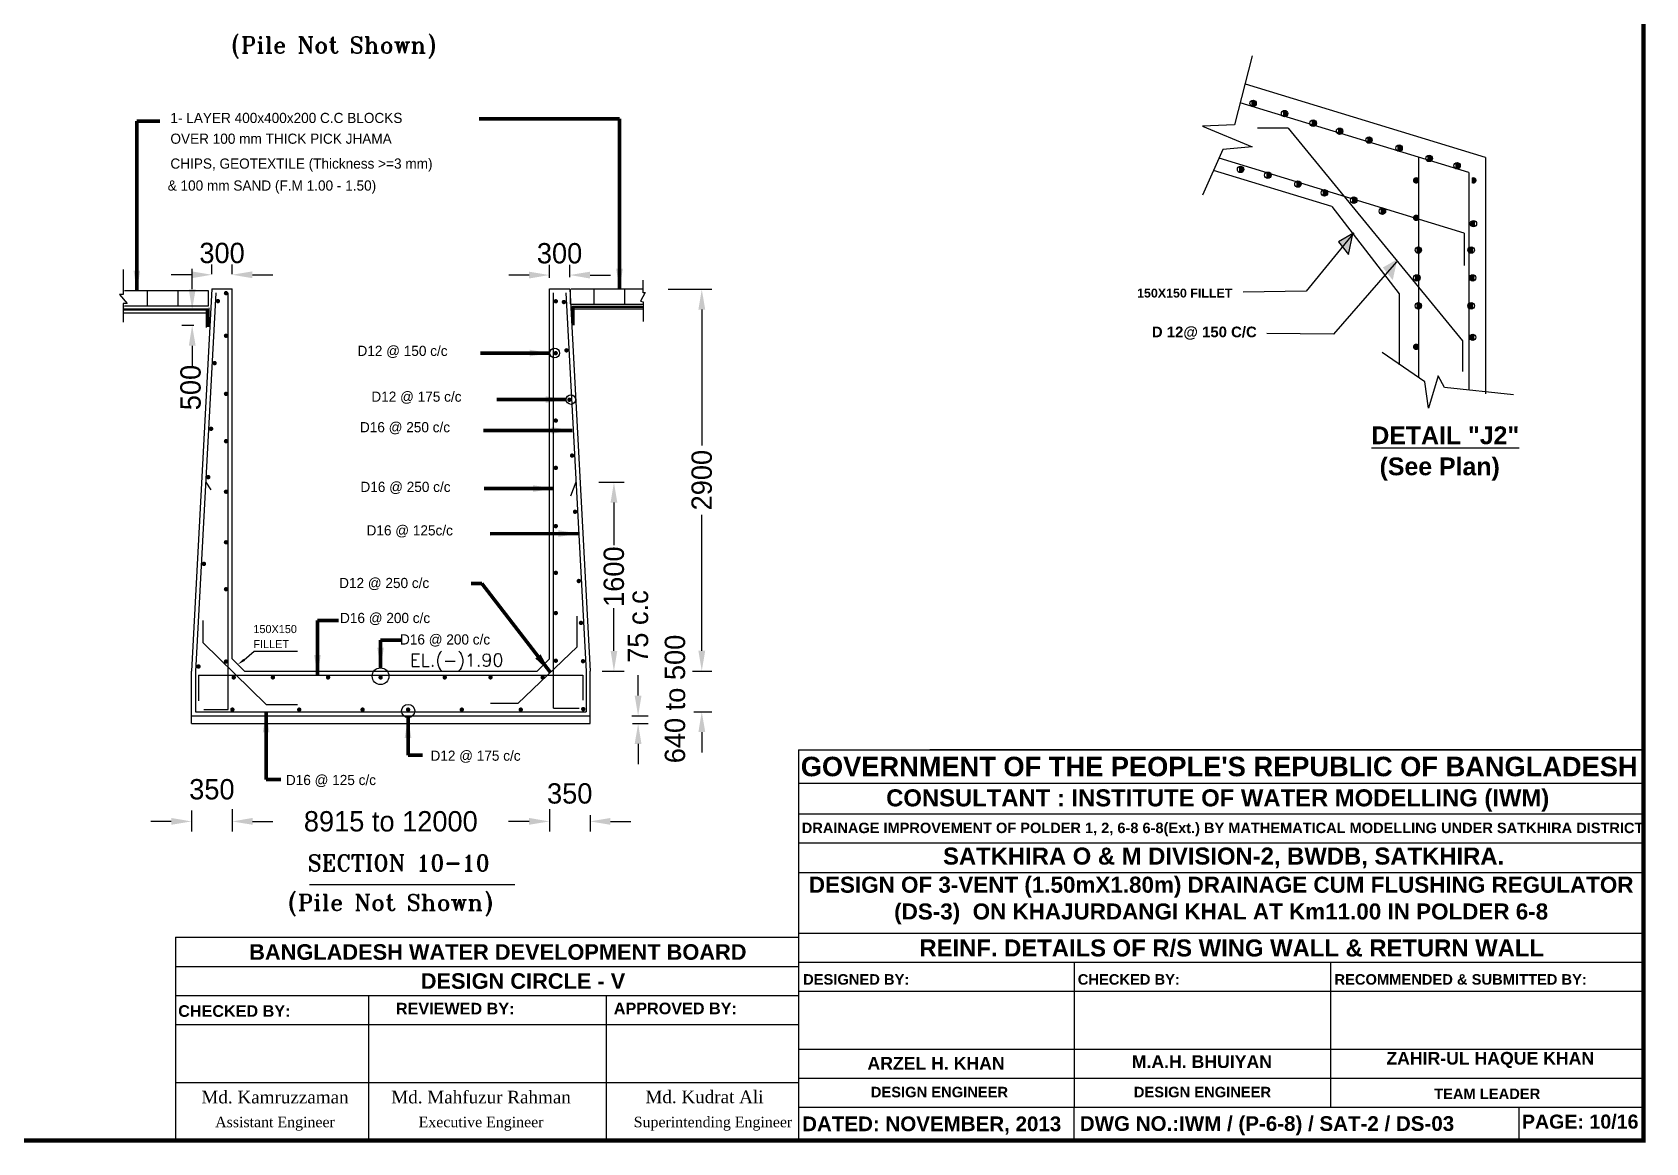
# Model space of a CAD drawing. Extents: x -377620 to 406987, y -326460 to -226264.
# Drawn here: x 258494 to 274366, y -253836 to -242916 of the extents above; entities that cross this region are included whole.
import ezdxf

# ---------------------------------------------------------------- set-up
doc = ezdxf.new("R2010")
doc.units = 0
doc.header["$LTSCALE"] = 300
doc.header["$MEASUREMENT"] = 0
doc.layers.get('DEFPOINTS').update_dxf_attribs({"linetype": 'CONTINUOUS'})
doc.layers.add('Left Bank Profile', color=7, linetype='CONTINUOUS', lineweight=25)
doc.layers.add('LINE', color=7, linetype='CONTINUOUS')
doc.styles.add('BIG', font='ROMANT.SHX')
doc.styles.add('sum', font='arialbd.ttf')
doc.dimstyles.new('3', dxfattribs={"dimtxt": 225, "dimasz": 350, "dimexe": 100, "dimexo": 25, "dimgap": 9, "dimtad": 0, "dimdec": 0, "dimzin": 0, "dimdsep": 46, "dimtxsty": 'Standard', "dimcen": 0, "dimclrd": 5, "dimclre": 6, "dimclrt": 256, "dimadec": 0, "dimazin": 0, "dimtfac": 1, "dimtdec": 0, "dimtofl": 0, "dimtmove": 2, "dimatfit": 3, "dimfxl": 1, "dimtolj": 1, "dimtzin": 0, "dimarcsym": 0})

# ---------------------------------------------------------------- blocks, each defined once
blk = doc.blocks.new('*D536')
at = {"layer": 'DEFPOINTS', "color": 0}
for p in [(264965, -249197), (264978, -249597), (265080, -249597)]:
    blk.add_point(p, dxfattribs=at)
at = {"layer": 'LINE', "color": 7}
for p, q in [((265080, -248997), (265080, -248797)), ((264990, -249197), (265180, -249197)), ((265003, -249597), (265180, -249597)), ((265080, -249797), (265080, -249997))]:
    blk.add_line(p, q, dxfattribs=at)
for points in [[(265047, -248997), (265114, -248997), (265080, -249197)], [(265047, -249797), (265114, -249797), (265080, -249597)]]:
    blk.add_solid(points, dxfattribs=at)
at = {"layer": 'LINE', "color": 7, "insert": (264817, -249472), "char_height": 200, "attachment_point": 5, "rotation": 90}
blk.add_mtext('\\A1;640 to 500', dxfattribs=at)
blk = doc.blocks.new('*D537')
at = {"layer": 'DEFPOINTS', "color": 0}
for p in [(264367, -249639), (264454, -249639), (264375, -249714)]:
    blk.add_point(p, dxfattribs=at)
at = {"layer": 'LINE', "color": 7}
for p, q in [((264454, -249439), (264454, -249239)), ((264392, -249639), (264554, -249639)), ((264400, -249714), (264554, -249714)), ((264454, -249914), (264454, -250114))]:
    blk.add_line(p, q, dxfattribs=at)
for points in [[(264420, -249439), (264487, -249439), (264454, -249639)], [(264420, -249914), (264487, -249914), (264454, -249714)]]:
    blk.add_solid(points, dxfattribs=at)
at = {"layer": 'LINE', "color": 7, "insert": (264454, -248760), "char_height": 200, "attachment_point": 5, "rotation": 90}
blk.add_mtext('\\A1;75 c.c', dxfattribs=at)
blk = doc.blocks.new('*D538')
at = {"layer": 'DEFPOINTS', "color": 0}
for p in [(264726, -245443), (265080, -245443), (264965, -249197)]:
    blk.add_point(p, dxfattribs=at)
at = {"layer": 'LINE', "color": 7}
for p, q in [((264751, -245443), (265180, -245443)), ((265080, -245643), (265080, -246978)), ((265080, -248997), (265080, -247662)), ((264990, -249197), (265180, -249197))]:
    blk.add_line(p, q, dxfattribs=at)
for points in [[(265047, -245643), (265114, -245643), (265080, -245443)], [(265047, -248997), (265114, -248997), (265080, -249197)]]:
    blk.add_solid(points, dxfattribs=at)
at = {"layer": 'LINE', "color": 7, "insert": (265080, -247320), "char_height": 200, "attachment_point": 5, "rotation": 90}
blk.add_mtext('\\A1;2900', dxfattribs=at)
blk = doc.blocks.new('*D539')
at = {"layer": 'DEFPOINTS', "color": 0}
for p in [(263581, -250590), (263981, -250590), (263981, -250676)]:
    blk.add_point(p, dxfattribs=at)
at = {"layer": 'LINE', "color": 7}
for p, q in [((263381, -250676), (263181, -250676)), ((263581, -250615), (263581, -250776)), ((263981, -250615), (263981, -250776)), ((264181, -250676), (264381, -250676))]:
    blk.add_line(p, q, dxfattribs=at)
for points in [[(263381, -250642), (263381, -250709), (263581, -250676)], [(264181, -250642), (264181, -250709), (263981, -250676)]]:
    blk.add_solid(points, dxfattribs=at)
at = {"layer": 'LINE', "color": 7, "insert": (263781, -250402), "char_height": 200, "attachment_point": 5}
blk.add_mtext('\\A1;350', dxfattribs=at)
blk = doc.blocks.new('*D540')
at = {"layer": 'DEFPOINTS', "color": 0}
for p in [(260061, -250543), (260461, -250543), (260061, -250676)]:
    blk.add_point(p, dxfattribs=at)
at = {"layer": 'LINE', "color": 7}
for p, q in [((260061, -250568), (260061, -250776)), ((260461, -250568), (260461, -250776)), ((259861, -250676), (259661, -250676)), ((260661, -250676), (260861, -250676))]:
    blk.add_line(p, q, dxfattribs=at)
for points in [[(259861, -250642), (259861, -250709), (260061, -250676)], [(260661, -250642), (260661, -250709), (260461, -250676)]]:
    blk.add_solid(points, dxfattribs=at)
at = {"layer": 'LINE', "color": 7, "insert": (260261, -250361), "char_height": 200, "attachment_point": 5}
blk.add_mtext('\\A1;350', dxfattribs=at)
blk = doc.blocks.new('*D541')
at = {"layer": 'DEFPOINTS', "color": 0}
for p in [(260461, -250531), (263581, -250531), (263581, -250676)]:
    blk.add_point(p, dxfattribs=at)
at = {"layer": 'LINE', "color": 7}
for p, q in [((260461, -250556), (260461, -250776)), ((263581, -250556), (263581, -250776)), ((260661, -250676), (260862, -250676)), ((263381, -250676), (263180, -250676))]:
    blk.add_line(p, q, dxfattribs=at)
for points in [[(260661, -250642), (260661, -250709), (260461, -250676)], [(263381, -250642), (263381, -250709), (263581, -250676)]]:
    blk.add_solid(points, dxfattribs=at)
at = {"layer": 'LINE', "color": 7, "insert": (262021, -250676), "char_height": 200, "attachment_point": 5}
blk.add_mtext('\\A1;8915 to 12000', dxfattribs=at)
blk = doc.blocks.new('*D542')
at = {"layer": 'DEFPOINTS', "color": 0}
for p in [(263581, -245354), (263781, -245303), (263781, -245349)]:
    blk.add_point(p, dxfattribs=at)
at = {"layer": 'LINE', "color": 7}
for p, q in [((263581, -245329), (263581, -245203)), ((263781, -245324), (263781, -245203)), ((263381, -245303), (263181, -245303)), ((263981, -245303), (264181, -245303))]:
    blk.add_line(p, q, dxfattribs=at)
for points in [[(263381, -245270), (263381, -245337), (263581, -245303)], [(263981, -245270), (263981, -245337), (263781, -245303)]]:
    blk.add_solid(points, dxfattribs=at)
at = {"layer": 'LINE', "color": 7, "insert": (263681, -245090), "char_height": 200, "attachment_point": 5}
blk.add_mtext('\\A1;300', dxfattribs=at)
blk = doc.blocks.new('*D543')
at = {"layer": 'DEFPOINTS', "color": 0}
for p in [(260107, -245643), (260067, -245798), (260107, -245798)]:
    blk.add_point(p, dxfattribs=at)
at = {"layer": 'LINE', "color": 7}
for p, q in [((260067, -245443), (260067, -245243)), ((260082, -245643), (259967, -245643)), ((260082, -245798), (259967, -245798)), ((260067, -245998), (260067, -246198))]:
    blk.add_line(p, q, dxfattribs=at)
for points in [[(260034, -245443), (260101, -245443), (260067, -245643)], [(260034, -245998), (260101, -245998), (260067, -245798)]]:
    blk.add_solid(points, dxfattribs=at)
at = {"layer": 'LINE', "color": 7, "insert": (260052, -246409), "char_height": 200, "attachment_point": 5, "rotation": 90}
blk.add_mtext('\\A1;500', dxfattribs=at)
blk = doc.blocks.new('*D544')
at = {"layer": 'DEFPOINTS', "color": 0}
for p in [(260261, -245320), (260460, -245300), (260460, -245320)]:
    blk.add_point(p, dxfattribs=at)
at = {"layer": 'LINE', "color": 7}
for p, q in [((260261, -245295), (260261, -245200)), ((260460, -245295), (260460, -245200)), ((260061, -245300), (259861, -245300)), ((260660, -245300), (260860, -245300))]:
    blk.add_line(p, q, dxfattribs=at)
for points in [[(260061, -245267), (260061, -245334), (260261, -245300)], [(260660, -245267), (260660, -245334), (260460, -245300)]]:
    blk.add_solid(points, dxfattribs=at)
at = {"layer": 'LINE', "color": 7, "insert": (260361, -245087), "char_height": 200, "attachment_point": 5}
blk.add_mtext('\\A1;300', dxfattribs=at)
blk = doc.blocks.new('*D545')
at = {"layer": 'DEFPOINTS', "color": 0}
for p in [(264042, -247340), (264074, -249199), (264216, -249199)]:
    blk.add_point(p, dxfattribs=at)
at = {"layer": 'LINE', "color": 7}
for p, q in [((264067, -247340), (264316, -247340)), ((264216, -247540), (264216, -247960)), ((264216, -248999), (264216, -248578)), ((264099, -249199), (264316, -249199))]:
    blk.add_line(p, q, dxfattribs=at)
for points in [[(264183, -247540), (264249, -247540), (264216, -247340)], [(264183, -248999), (264249, -248999), (264216, -249199)]]:
    blk.add_solid(points, dxfattribs=at)
at = {"layer": 'LINE', "color": 7, "insert": (264216, -248269), "char_height": 200, "attachment_point": 5, "rotation": 90}
blk.add_mtext('\\A1;1600', dxfattribs=at)

msp = doc.modelspace()

# ---------------------------------------------------------------- hatches: boundary and pattern name
at = {"layer": 'LINE'}
for points in [[(270486.099, -243587.6866), (270486.099, -243641.8785, 0.5871157507), (270534.6526, -243614.7826, 0.5871157507)], [(270796.5167, -243688.6555), (270796.5167, -243742.8474, 0.5871157507), (270845.0703, -243715.7515, 0.5871157507)], [(271078.0579, -243782.4124), (271078.0579, -243836.6044, 0.5871157507), (271126.6115, -243809.5084, 0.5871157507)], [(271337.9426, -243861.745), (271337.9426, -243915.9369, 0.5871157507), (271386.4962, -243888.8409, 0.5871157507)], [(271626.703, -243948.2897), (271626.703, -244002.4816, 0.5871157507), (271675.2566, -243975.3856, 0.5871157507)], [(271922.6824, -244027.6225), (271922.6824, -244081.8144, 0.5871157507), (271971.236, -244054.7184, 0.5871157507)], [(270363.3758, -244236.7722), (270363.3758, -244290.9641, 0.5871157507), (270411.9293, -244263.8681, 0.5871157507)], [(272218.6619, -244128.5913), (272218.6619, -244182.7833, 0.5871157507), (272267.2155, -244155.6873, 0.5871157507)], [(272492.9844, -244200.7119), (272492.9844, -244254.9038, 0.5871157507), (272541.538, -244227.8079, 0.5871157507)], [(270631.9158, -244294.4686), (270631.9158, -244348.6605, 0.5871157507), (270680.4693, -244321.5645, 0.5871157507)], [(270927.8952, -244381.0133), (270927.8952, -244435.2052, 0.5871157507), (270976.4488, -244408.1093, 0.5871157507)], [(272124.1708, -244344.953), (272124.1708, -244399.1449, -0.5871157507), (272075.6172, -244372.049, -0.5871157507)], [(272653.2394, -244344.953), (272653.2394, -244399.1449, 0.5871157507), (272701.793, -244372.049, 0.5871157507)], [(271187.7795, -244467.558), (271187.7795, -244521.7499, 0.5871157507), (271236.3331, -244494.654, 0.5871157507)], [(271476.5403, -244539.6786), (271476.5403, -244593.8705, 0.5871157507), (271525.0939, -244566.7745, 0.5871157507)], [(271758.0815, -244647.8597), (271758.0815, -244702.0516, 0.5871157507), (271806.6351, -244674.9556, 0.5871157507)], [(272124.1708, -244712.7683), (272124.1708, -244766.9602, -0.5871157507), (272075.6172, -244739.8643, -0.5871157507)], [(272687.2541, -244770.4647), (272687.2541, -244824.6566, -0.5871157507), (272638.7005, -244797.5606, -0.5871157507)], [(272111.8134, -245030.0989), (272111.8134, -245084.2908, 0.5871157507), (272160.367, -245057.1948, 0.5871157507)], [(272665.5968, -245030.0989), (272665.5968, -245084.2908, -0.5871157507), (272617.0432, -245057.1948, -0.5871157507)], [(272097.3752, -245304.1569), (272097.3752, -245358.3489, 0.5871157507), (272145.9288, -245331.2529, 0.5871157507)], [(272680.035, -245304.1569), (272680.035, -245358.3489, -0.5871157507), (272631.4814, -245331.2529, -0.5871157507)], [(272111.8134, -245578.2153), (272111.8134, -245632.4072, 0.5871157507), (272160.367, -245605.3112, 0.5871157507)], [(272665.5968, -245578.2153), (272665.5968, -245632.4072, -0.5871157507), (272617.0432, -245605.3112, -0.5871157507)], [(272124.1708, -245982.0908), (272124.1708, -246036.2827, -0.5871157507), (272075.6172, -246009.1868, -0.5871157507)], [(272680.035, -245888.3339), (272680.035, -245942.5258, -0.5871157507), (272631.4814, -245915.4299, -0.5871157507)]]:
    msp.add_hatch(color=7, dxfattribs=at).paths.add_polyline_path(points)
h = msp.add_hatch(color=7, dxfattribs=at)
h.paths.add_polyline_path([(271491.0621, -244891.1258), (271375.3573, -244957.9374), (271405.0539, -244996.5059)])
h.paths.add_polyline_path([(271375.3573, -244957.9374), (271343.0402, -244976.5983), (271381.446, -245025.4312), (271405.0539, -244996.5059)])
h.paths.add_polyline_path([(271405.0539, -244996.5059), (271381.446, -245025.4312), (271440.357, -245100.3365), (271450.1937, -245055.1311)])
h.paths.add_polyline_path([(271483.9979, -244899.7812), (271405.0539, -244996.5059), (271450.1937, -245055.1311)])
h = msp.add_hatch(color=7, dxfattribs=at)
h.paths.add_polyline_path([(272096.6922, -245057.1948, 0.6597190782), (272150.5072, -245080.2297), (272150.5072, -245034.1599, 0.6597190782)])
h.paths.add_polyline_path([(272145.9288, -245331.2529, 1), (272082.254, -245331.2529, 1)])
h.paths.add_polyline_path([(272150.5072, -245628.3461), (272150.5072, -245582.2763, 0.6597190782), (272096.6922, -245605.3112, 0.6597190782)])
h = msp.add_hatch(color=7, dxfattribs=at)
h.paths.add_polyline_path([(272626.903, -245034.1599, -0.6597190782), (272680.718, -245057.1948, -0.6597190782), (272626.903, -245080.2297)])
h.paths.add_polyline_path([(272631.4814, -245331.2529, -1), (272695.1563, -245331.2529, -1)])
h.paths.add_polyline_path([(272626.903, -245582.2763, -0.6597190782), (272680.718, -245605.3112, -0.6597190782), (272626.903, -245628.3461)])
h = msp.add_hatch(color=7, dxfattribs=at)
h.paths.add_polyline_path([(271812.058, -245210.4406), (271841.7547, -245249.0091), (271927.7628, -245143.629)])
h.paths.add_polyline_path([(271818.1467, -245277.9343), (271841.7547, -245249.0091), (271812.058, -245210.4406), (271779.741, -245229.1014)])
h.paths.add_polyline_path([(271841.7547, -245249.0091), (271818.1467, -245277.9343), (271877.0578, -245352.8396), (271886.8945, -245307.6342)])
h.paths.add_polyline_path([(271920.6986, -245152.2843), (271841.7547, -245249.0091), (271886.8945, -245307.6342)])

# ---------------------------------------------------------------- linework, layer by layer
at = {"layer": 'LINE', "color": 7}
for p, q in [((270495.163, -243146.8304), (270321.9068, -243824.7638)), ((272790.0147, -244148.1157), (270428.9273, -243427.3669)), ((272626.903, -244295.2132), (270377.1862, -243608.4615)), ((270321.9068, -243824.7638), (270004.2704, -243839.1879)), ((270004.2704, -243839.1879), (270495.163, -244041.1257)), ((270848.575, -243858.5702), (270547.1146, -243858.5702)), ((270848.575, -243858.5702), (272563.2235, -245950.4027)), ((270206.4027, -244069.974), (270004.2704, -244517.1216)), ((270495.163, -244041.1257), (270206.4027, -244069.974)), ((272581.0805, -244889.818), (270168.6868, -244153.4073)), ((272131.3899, -244143.9522), (272131.3899, -246311.2039)), ((272790.0147, -244148.1157), (272790.0147, -246470.53)), ((271279.001, -244630.4782), (270113.8151, -244274.792)), ((272626.903, -244295.2132), (272626.903, -246435.7573)), ((271279.001, -244630.4782), (271939.9415, -245488.8732)), ((271493.4388, -244888.2138), (271024.5493, -245462.713)), ((271491.0621, -244891.1258), (271343.0402, -244976.5983)), ((272581.0805, -244889.818), (272581.0805, -245209.0519)), ((271343.0402, -244976.5983), (271440.357, -245100.3365)), ((271440.357, -245100.3365), (271484.5917, -244897.0522)), ((271912.6211, -245172.0647), (271294.9231, -245884.1066)), ((259389.5259, -245249.3038), (259389.5259, -245495.7763)), ((264500.834, -245352.8653), (264500.834, -245476.3276)), ((259389.5259, -245495.7763), (259352.4845, -245495.7763)), ((259352.4845, -245495.7763), (259426.5674, -245582.0417)), ((260229.1323, -245458.8054), (259401.8731, -245458.8054)), ((259629.1323, -245606.6889), (259629.1323, -245458.8054)), ((259929.1323, -245606.6889), (259929.1323, -245458.8054)), ((260261.4023, -245438.718), (260061.4023, -249198.718)), ((260299.2649, -245478.718), (260101.3421, -249200.9125)), ((260229.1323, -245606.6889), (260229.1323, -245458.8054)), ((260261.4023, -245438.718), (260461.4023, -245438.718)), ((260421.4023, -249575.8564), (260421.4023, -245478.718)), ((260461.4023, -249078.718), (260461.4023, -245438.718)), ((263581.4023, -249078.718), (263581.4023, -245438.718)), ((263581.4023, -245438.718), (263781.4023, -245438.718)), ((263621.3816, -249560.6861), (263621.4023, -245478.718)), ((263743.5398, -245478.718), (263941.4626, -249200.9125)), ((263781.4023, -245438.718), (263981.4023, -249198.718)), ((263788.6333, -245586.2169), (263788.6333, -245443.4963)), ((264503.5989, -245441.532), (263794.8085, -245441.532)), ((264022.0677, -245589.4155), (264022.0677, -245441.532)), ((264322.0677, -245589.4155), (264322.0677, -245441.532)), ((264522.2502, -245474.5225), (264478.7305, -245561.3959)), ((264503.5989, -245474.5225), (264522.2502, -245474.5225)), ((271024.5493, -245462.713), (270405.2617, -245471.5514)), ((271939.9415, -245488.8732), (271939.9415, -246187.4452)), ((259389.5259, -245582.0417), (259389.5259, -245766.8961)), ((259426.5674, -245582.0417), (259389.5259, -245582.0417)), ((259389.5259, -245674.4689), (260207.3363, -245674.4689)), ((259392.6858, -245615.0324), (259392.6858, -245619.7597)), ((260221.5453, -245638.0324), (259392.6858, -245638.0324)), ((259392.6858, -245642.7597), (260212.0726, -245642.7597)), ((260207.3363, -245647.4871), (259392.6858, -245647.4871)), ((259401.8731, -245606.6889), (260229.1323, -245606.6889)), ((260207.3363, -245817.6705), (260207.3363, -245647.4871)), ((260212.0726, -245642.7597), (260212.0726, -245812.9431)), ((260221.5453, -245812.9431), (260221.5453, -245638.0324)), ((260231.018, -245623.8505), (260231.018, -245812.9431)), ((263794.8085, -245589.4155), (264503.5989, -245589.4155)), ((263803.853, -245797.3715), (263803.853, -245613.0063)), ((263803.853, -245613.0063), (264500.095, -245613.0063)), ((263808.5894, -245613.0063), (263808.5894, -245797.3715)), ((264490.6222, -245613.0063), (263808.5894, -245613.0063)), ((263818.062, -245797.3715), (263818.062, -245617.7335)), ((263818.062, -245617.7335), (264500.095, -245617.7335)), ((264503.5989, -245640), (263818.062, -245640)), ((263822.7984, -245617.7335), (263822.7984, -245797.3715)), ((264495.3587, -245617.7335), (263822.7984, -245617.7335)), ((264478.7305, -245561.3959), (264503.5989, -245567.6012)), ((264503.5989, -245567.6012), (264503.5989, -245759.9638)), ((263808.5894, -245779.3715), (263818.062, -245779.3715)), ((271294.9231, -245884.1066), (270637.6294, -245876.1951)), ((272563.2235, -245950.4027), (272563.2235, -246250.5836)), ((272192.3432, -246352.5909), (271773.6405, -246064.1087)), ((272322.2856, -246294.8945), (272228.4384, -246612.2251)), ((272387.2564, -246410.2876), (272322.2856, -246294.8945)), ((272228.4384, -246612.2251), (272192.3432, -246352.5909)), ((273065.8438, -246482.4081), (272387.2564, -246410.2876)), ((260200.3035, -247339.8153), (260249.5765, -247414.4472)), ((263842.5012, -247339.8153), (263789.2059, -247477.4784)), ((260174.0682, -248919.011), (260174.0682, -248701.6171)), ((263854.2733, -248960.4035), (263854.2733, -248657.5017)), ((260174.0682, -248919.011), (260793.4886, -249527.6186)), ((260577.9652, -249086.8082), (260675.8359, -249002.647)), ((260675.8359, -249002.647), (261104.2124, -249002.647)), ((263854.2733, -248960.4035), (263270.4325, -249516.8097)), ((260461.4023, -249078.718), (260581.4023, -249198.718)), ((263581.4023, -249078.718), (263461.4023, -249198.718)), ((260061.4023, -249713.718), (260061.4023, -249198.718)), ((260101.3421, -249200.9125), (260101.3421, -249598.718)), ((260129.244, -249237.4008), (260129.244, -249489.3255)), ((260129.244, -249238.718), (263908.9657, -249238.718)), ((260581.4023, -249198.718), (263461.4023, -249198.718)), ((263908.9657, -249238.718), (263908.9657, -249484.1472)), ((263941.4626, -249200.9125), (263941.4626, -249598.718)), ((263981.4023, -249713.718), (263981.4023, -249198.718)), ((260061.4023, -249638.718), (263981.4023, -249638.718)), ((260101.3421, -249598.718), (263941.4626, -249598.718)), ((260182.0982, -249575.8564), (260421.4023, -249575.8564)), ((260793.4886, -249527.6186), (261103.4394, -249527.6186)), ((263270.4325, -249516.8097), (263001.174, -249516.8097)), ((263621.3816, -249560.6861), (263873.7432, -249560.6861)), ((260061.4023, -249713.718), (263981.4023, -249713.718)), ((274344.1644, -249972.5419), (274344.1644, -253814.2735)), ((259871.4678, -253814.2735), (274344.1644, -253814.2735))]:
    msp.add_line(p, q, dxfattribs=at)
at = {"layer": 'LINE', "color": 7, "lineweight": 40, "const_width": 42.8247}
msp.add_lwpolyline([(245882.5183, -253814.2735), (274344.1644, -253814.2735), (274344.1644, -233687.8237), (245882.5183, -233687.8237)], close=True, dxfattribs=at)
at = {"layer": 'LINE', "color": 7, "const_width": 21.6}
for points in [[(260389.2508, -245480.892, 1), (260410.8508, -245480.892, 1)], [(260309.334, -245559.2036, 1), (260330.934, -245559.2036, 1)], [(263633.1539, -245561.0553, 1), (263654.7539, -245561.0553, 1)], [(263713.2551, -245568.4501, 1), (263734.8551, -245568.4501, 1)], [(260389.2508, -245899.8042, 1), (260410.8508, -245899.8042, 1)], [(260276.8848, -246169.4529, 1), (260298.4848, -246169.4529, 1)], [(263632.2876, -246071.4018, 1), (263653.8876, -246071.4018, 1)], [(263738.5124, -246043.4467, 1), (263760.1124, -246043.4467, 1)], [(260389.2508, -246471.7954, 1), (260410.8508, -246471.7954, 1)], [(263767.2649, -246529.3999, 1), (263788.8649, -246529.3999, 1)], [(260242.5594, -246814.9852, 1), (260264.1594, -246814.9852, 1)], [(263633.148, -246734.3391, 1), (263654.748, -246734.3391, 1)], [(260389.2508, -246936.3915, 1), (260410.8508, -246936.3915, 1)], [(263793.5415, -247078.3416, 1), (263815.1415, -247078.3416, 1)], [(260214.5793, -247290.1906, 1), (260236.1793, -247290.1906, 1)], [(263633.1456, -247199.1111, 1), (263654.7456, -247199.1111, 1)], [(260389.2508, -247433.5643, 1), (260410.8508, -247433.5643, 1)], [(263633.1427, -247771.9644, 1), (263654.7427, -247771.9644, 1)], [(263822.9081, -247630.6183, 1), (263844.5081, -247630.6183, 1)], [(260389.2508, -247931.2291, 1), (260410.8508, -247931.2291, 1)], [(260171.9125, -248143.5933, 1), (260193.5125, -248143.5933, 1)], [(263633.1404, -248231.478, 1), (263654.7404, -248231.478, 1)], [(260389.2508, -248392.674, 1), (260410.8508, -248392.674, 1)], [(263859.1317, -248311.8489, 1), (263880.7317, -248311.8489, 1)], [(263633.1384, -248626.8986, 1), (263654.7384, -248626.8986, 1)], [(263881.05, -248724.0512, 1), (263902.65, -248724.0512, 1)], [(260118.2587, -249152.6216, 1), (260139.8587, -249152.6216, 1)], [(260389.2508, -249104.4447, 1), (260410.8508, -249104.4447, 1)], [(263633.136, -249095.6456, 1), (263654.736, -249095.6456, 1)], [(263901.0907, -249100.9427, 1), (263922.6907, -249100.9427, 1)], [(260464.8977, -249259.6064, 1), (260486.4977, -249259.6064, 1)], [(260850.2052, -249259.6064, 1), (260871.8052, -249259.6064, 1)], [(261393.0989, -249259.6064, 1), (261414.6989, -249259.6064, 1)], [(261910.286, -249259.6064, 1), (261931.886, -249259.6064, 1)], [(262540.9951, -249259.6064, 1), (262562.5951, -249259.6064, 1)], [(262991.0427, -249259.6064, 1), (263012.6427, -249259.6064, 1)], [(263504.3203, -249259.6064, 1), (263525.9203, -249259.6064, 1)], [(260451.7744, -249576.6602, 1), (260473.3744, -249576.6602, 1)], [(261109.5153, -249576.6602, 1), (261131.1153, -249576.6602, 1)], [(261732.834, -249576.6602, 1), (261754.434, -249576.6602, 1)], [(262180.2997, -249576.6602, 1), (262201.8997, -249576.6602, 1)], [(262708.7055, -249576.6602, 1), (262730.3055, -249576.6602, 1)], [(263288.6823, -249576.6602, 1), (263310.2823, -249576.6602, 1)], [(263903.2813, -249571.6976, 1), (263924.8813, -249571.6976, 1)]]:
    msp.add_lwpolyline(points, format="xyb", close=True, dxfattribs=at)
at = {"layer": 'LINE', "color": 7}
for points in [[(266031.0675, -249972.5419), (274344.1644, -249972.5419)], [(266031.0675, -249972.5419), (266031.0675, -253814.2735)], [(274344.1644, -249972.5419), (267323.9315, -249972.5419)], [(274344.1644, -249972.5419), (267323.9315, -249972.5419)], [(266031.0675, -250300.4269), (274344.1644, -250300.4269)], [(266031.0675, -250602.5807), (274344.1644, -250602.5807)], [(266031.0675, -250888.0875), (274344.1644, -250888.0875)], [(266031.0675, -251177.4979), (274344.1644, -251177.4979)], [(259901.5321, -251815.7257), (266031.0675, -251815.7257)], [(259901.5321, -251815.7257), (259901.5321, -253814.2735)], [(266031.0675, -251774.6052), (274344.1644, -251774.6052)], [(259901.5321, -252101.2325), (266031.0675, -252101.2325)], [(266031.0675, -252060.112), (274344.1644, -252060.112)], [(268741.9789, -252060.112), (268741.9789, -253487.6462)], [(271265.2045, -252060.112), (271265.2045, -253487.6462)], [(266031.0675, -252345.6189), (274344.1644, -252345.6189)], [(259901.5321, -252386.7393), (266031.0675, -252386.7393)], [(261802.1974, -252390.9729), (261802.1974, -253818.5071)], [(264143.3443, -253814.2735), (264143.3443, -252386.7393)], [(259901.5321, -252672.2462), (266031.0675, -252672.2462)], [(266031.0675, -252916.6325), (274344.1644, -252916.6325)], [(259901.5321, -253243.2598), (266031.0675, -253243.2598)], [(266031.0675, -253202.1393), (274344.1644, -253202.1393)], [(266031.0675, -253487.6462), (274344.1644, -253487.6462)], [(268741.9789, -253814.2735), (268741.9789, -253487.6462)], [(273119.0287, -253814.2735), (273119.0287, -253487.6462)], [(259901.5321, -253814.2735), (274344.1644, -253814.2735)]]:
    msp.add_lwpolyline(points, dxfattribs=at)
at = {"layer": 'LINE', "color": 7, "const_width": 16}
msp.add_lwpolyline([(261221.1864, -251298.0143), (263241.2722, -251298.0143)], dxfattribs=at)
at = {"layer": 'LINE', "color": 7}
for centre, radius in [((270502.8152, -243614.7826), 31.8374), ((270813.2329, -243715.7515), 31.8374), ((271094.7741, -243809.5084), 31.8374), ((271354.6588, -243888.8409), 31.8374), ((271643.4191, -243975.3856), 31.8374), ((271939.3986, -244054.7184), 31.8374), ((270380.0919, -244263.8681), 31.8374), ((272235.3781, -244155.6873), 31.8374), ((272509.7006, -244227.8079), 31.8374), ((270648.6319, -244321.5645), 31.8374), ((270944.6114, -244408.1093), 31.8374), ((271204.4957, -244494.654), 31.8374), ((271493.2564, -244566.7745), 31.8374), ((271774.7977, -244674.9556), 31.8374), ((272670.538, -244797.5606), 31.8374), ((272128.5296, -245057.1948), 31.8374), ((272648.8806, -245057.1948), 31.8374), ((272114.0914, -245331.2529), 31.8374), ((272663.3188, -245331.2529), 31.8374), ((272128.5296, -245605.3112), 31.8374), ((272648.8806, -245605.3112), 31.8374), ((272663.3188, -245915.4299), 31.8374), ((263633.7876, -246070.3034), 47.6016), ((263792.418, -246527.4841), 46.9736), ((261919.9153, -249247.8631), 82.0311), ((262191.3216, -249589.8686), 64.9557)]:
    msp.add_circle(centre, radius, dxfattribs=at)
msp.add_solid([(260585.8482, -249097.5616), (260570.0822, -249076.0547), (260513.4447, -249134.1061)], dxfattribs=at)

# ---------------------------------------------------------------- texts
at = {"layer": 'Left Bank Profile', "insert": (270203.0353, -250821.9039), "char_height": 102.574705, "width": 8626.366243, "attachment_point": 8}
msp.add_mtext('{\\fArial|b1|i0|c0|p34;DRAINAGE IMPROVEMENT OF POLDER 1, 2, 6-8 6-8(Ext.) BY MATHEMATICAL MODELLING UNDER SATKHIRA DISTRICT}', dxfattribs=at)
at = {"layer": 'LINE', "color": 7, "style": 'BIG'}
for s, height, p in [('(Pile Not Shown)', 160, (260451.6558, -243120.5017)), ('EL.(-)1.90', 126, (262210.3564, -249152.5939)), ('SECTION 10-10', 160, (261203.7468, -251164.1587)), ('(Pile Not Shown)', 160, (261011.2722, -251553.3925))]:
    msp.add_text(s, height=height, dxfattribs=at).set_placement(p)
at = {"layer": 'LINE', "color": 7}
for s, height, p in [('1- LAYER 400x400x200 C.C BLOCKS', 100, (259853.097, -243807.9778)), ('OVER 100 mm THICK PICK JHAMA', 100, (259853.097, -244012.1796)), ('CHIPS, GEOTEXTILE (Thickness >=3 mm) ', 100, (259853.097, -244256.7582)), ('& 100 mm SAND (F.M 1.00 - 1.50)', 100, (259826.1739, -244472.6261)), ('D12 @ 150 c/c', 100, (261693.1249, -246098.5133)), ('D12 @ 175 c/c', 100, (261830.0388, -246548.8895)), ('D16 @ 250 c/c', 100, (261717.6417, -246849.0916)), ('D16 @ 250 c/c', 100, (261722.2108, -247436.1376)), ('D16 @ 125c/c', 100, (261782.6098, -247863.6943)), ('D12 @ 250 c/c', 100, (261512.6655, -248381.134)), ('D16 @ 200 c/c', 100, (261521.6718, -248725.2572)), ('150X150 ', 80, (260669.1926, -248823.9693)), ('D16 @ 200 c/c', 100, (262111.7215, -248936.5471)), ('FILLET', 80, (260668.887, -248972.1596)), ('D12 @ 175 c/c', 100, (262411.2575, -250079.54)), ('D16 @ 125 c/c', 100, (260989.1416, -250318.5165))]:
    msp.add_text(s, height=height, dxfattribs=at).set_placement(p)
at = {"layer": 'LINE', "color": 7, "attachment_point": 3, "style": 'sum'}
for s, insert, char_height, width in [('150X150 FILLET', (270299.6339, -245436.5154), 87.512036, 1346.705135), ('{\\LDETAIL "J2"}', (273121.0406, -246791.4068), 175.024072, 2795.642268), ('(See Plan)', (272929.961, -247096.9583), 175.02407, 2795.642268)]:
    msp.add_mtext(s, dxfattribs=dict(at, insert=insert, char_height=char_height, width=width))
at = {"layer": 'LINE', "color": 7, "insert": (270539.1954, -245874.5831), "char_height": 105.014443, "attachment_point": 6, "style": 'sum'}
msp.add_mtext('D 12@ 150 C/C', dxfattribs=at)
at = {"layer": 'LINE', "color": 7}
for s, insert, char_height, width, attachment_point in [("{\\fArial|b1|i0|c0|p34;\\H0.8x;GOVERNMENT OF THE PEOPLE'S REPUBLIC OF BANGLADESH}", (270169.7341, -250234.5171), 239.640529, 8869.838981, 8), ('{\\fArial|b1|i0|c0|p34;\\H1.094x;CONSULTANT : INSTITUTE OF WATER MODELLING (IWM)}', (270155.1517, -250578.7207), 153.369939, 8869.838981, 8), ('{\\fArial|b1|i0|c0|p34;SATKHIRA O & M DIVISION-2, BWDB, SATKHIRA.}', (270213.1294, -251138.4721), 167.74837, 8869.838981, 8), ('{\\fArial|b1|i0|c0|p34;DESIGN OF 3-VENT (1.50mX1.80m) DRAINAGE CUM FLUSHING REGULATOR  (DS-3)  ON KHAJURDANGI KHAL AT Km11.00 IN POLDER 6-8}', (270189.31, -251688.0976), 157.8834242, 8183.069714, 8), ('{\\fArial|b1|i0|c0|p34;REINF. DETAILS OF R/S WING WALL & RETURN WALL}', (270292.9195, -252009), 167.74837, 8869.838981, 8), ('{\\fArial|b1|i0|c0|p34;BANGLADESH WATER DEVELOPMENT BOARD}', (263074.0753, -252038.9036), 153.369939, 8869.838981, 8), ('{\\fArial|b1|i0|c0|p34;DESIGN CIRCLE - V}', (263321.5057, -252324.4104), 153.369939, 8869.838981, 8), ('{\\fArial|b1|i0|c0|p34;DESIGNED BY:}', (266599.0036, -252283.0331), 103.524709, 10643.806777, 8), ('{\\fArial|b1|i0|c0|p34;CHECKED BY:}', (269280.754, -252283.0331), 103.524709, 10643.806777, 8), ('{\\fArial|b1|i0|c0|p34;RECOMMENDED & SUBMITTED BY:}', (272544.8596, -252283.0331), 103.524709, 10643.806777, 8), ('{\\fArial|b1|i0|c0|p34;CHECKED BY:}', (260481.8653, -252599.1392), 113.877179, 11708.187455, 8), ('{\\fArial|b1|i0|c0|p34;REVIEWED BY:}', (262654.2292, -252573.7403), 113.877179, 11708.187455, 8), ('{\\fArial|b1|i0|c0|p34;APPROVED BY:}', (264819.9508, -252573.7403), 113.877179, 11708.187455, 8), ('{\\fArial|b1|i0|c0|p34;M.A.H. BHUIYAN}', (269999.5059, -253102.5586), 124.22965, 12772.568133, 8), ('{\\fArial|b1|i0|c0|p34;ZAHIR-UL HAQUE KHAN}', (272836.0179, -253102.5586), 124.22965, 12772.568133, 8), ('{\\fArial|b1|i0|c0|p34;ARZEL H. KHAN}', (267384.5358, -253116.4545), 124.22965, 12772.568133, 8), ('{\\fArial|b1|i0|c0|p34;DESIGN ENGINEER}', (267417.97, -253390.8251), 103.524709, 10643.806777, 8), ('{\\fArial|b1|i0|c0|p34;DESIGN ENGINEER}', (270005.17, -253390.8251), 103.524709, 10643.806777, 8), ('{\\fArial|b1|i0|c0|p34;TEAM LEADER}', (272805.9316, -253406.3483), 103.524709, 10643.806777, 8), ('{\\fTimes New Roman|b0|i0|c0|p18;Md. Kamruzzaman}', (260881.7697, -253451.7587), 124.22965, 12772.568133, 8), ('{\\fTimes New Roman|b0|i0|c0|p18;Md. Mahfuzur Rahman}', (262908.7697, -253451.7587), 124.22965, 12772.568133, 8), ('{\\fTimes New Roman|b0|i0|c0|p18;Md. Kudrat Ali}', (265106.4321, -253449.4067), 124.22965, 12772.568133, 8), ('{\\fTimes New Roman|b0|i0|c0|p18;Assistant Engineer}', (260881.7697, -253717.6127), 103.524709, 10643.806777, 8), ('{\\fTimes New Roman|b0|i0|c0|p18;Executive Engineer}', (262908.7697, -253717.6127), 103.524709, 10643.806777, 8), ('{\\fTimes New Roman|b0|i0|c0|p18;Superintending Engineer}', (265190.1614, -253717.6127), 103.524709, 10643.806777, 8), ('{\\fArial|b1|i0|c0|p34;DATED: NOVEMBER, 2013}', (266067.3376, -253577.6828), 144.663564, 14873.464002, 1), ('{\\fArial|b1|i0|c0|p34;DWG NO.:IWM / (P-6-8) / SAT-2 / DS-03}', (268798.8597, -253574.8604), 144.663564, 14727.900004, 1), ('{\\fArial|b1|i0|c0|p34;   PAGE: 10/16}', (272986.8114, -253558.8403), 138.032945, 14191.74237, 1)]:
    msp.add_mtext(s, dxfattribs=dict(at, insert=insert, char_height=char_height, width=width, attachment_point=attachment_point))

# ---------------------------------------------------------------- dimensions: what is measured, and where the dimension line sits
for base, p1, p2, text, picture, middle in [((260460.2316, -245300.3224), (260260.9357, -245320.2141), (260460.2316, -245320.2141), '300', '*D544', (260360.5837, -245086.8224)), ((263781.4023, -245303.4108), (263581.4023, -245353.901), (263781.4023, -245349.18), '300', '*D542', (263681.4023, -245089.9108)), ((263581.4023, -250675.5813), (260461.4023, -250530.7976), (263581.4023, -250530.7976), '8915 to 12000', '*D541', (262021.4023, -250675.5813))]:
    dim = msp.add_linear_dim(base=base, p1=p1, p2=p2, text=text, dimstyle='3', override={"dimtxt": 200, "dimasz": 200, "dimclrd": 7, "dimclre": 7, "dimclrt": 7, "dimlwd": 65535, "dimlwe": 65535}, dxfattribs=at)
    dim.commit()
    dim.dimension.update_dxf_attribs({"geometry": picture, "text_midpoint": middle})
for base, p1, p2, text, picture, middle in [((260067.3791, -245798.104), (260107.3862, -245642.7597), (260107.3862, -245798.104), '500', '*D543', (260051.6558, -246408.5017)), ((264453.6494, -249638.718), (264374.668, -249713.718), (264366.5539, -249638.718), '75 c.c', '*D537', (264453.668, -248759.5017)), ((265080.3238, -249596.7324), (264965.4201, -249196.7324), (264978.4675, -249596.7324), '640 to 500', '*D536', (264817.1705, -249471.601))]:
    dim = msp.add_linear_dim(base=base, p1=p1, p2=p2, angle=90, text=text, dimstyle='3', override={"dimtxt": 200, "dimasz": 200, "dimclrd": 7, "dimclre": 7, "dimclrt": 7, "dimlwd": 65535, "dimlwe": 65535}, dxfattribs=at)
    dim.commit()
    dim.dimension.update_dxf_attribs({"geometry": picture, "text_midpoint": middle, "dimtype": 160})
for base, p1, p2, text, picture, middle in [((265080.3238, -245442.9379), (264965.4201, -249196.7324), (264725.5163, -245442.9379), '2900', '*D538', (265080.3238, -247319.8352)), ((264215.9649, -249198.718), (264042.2051, -247339.8153), (264074.1072, -249198.718), '1600', '*D545', (264215.9649, -248269.2666))]:
    dim = msp.add_linear_dim(base=base, p1=p1, p2=p2, angle=90, text=text, dimstyle='3', override={"dimtxt": 200, "dimasz": 200, "dimclrd": 7, "dimclre": 7, "dimclrt": 7, "dimlwd": 65535, "dimlwe": 65535}, dxfattribs=at)
    dim.commit()
    dim.dimension.update_dxf_attribs({"geometry": picture, "text_midpoint": middle})
for base, p1, p2, picture, middle in [((260061.4023, -250675.5813), (260461.4023, -250542.865), (260061.4023, -250542.865), '*D540', (260261.4023, -250360.8071)), ((263981.4023, -250675.5813), (263581.4023, -250589.5813), (263981.4023, -250589.5813), '*D539', (263781.4023, -250401.5449))]:
    dim = msp.add_linear_dim(base=base, p1=p1, p2=p2, text='350', dimstyle='3', override={"dimtxt": 200, "dimasz": 200, "dimclrd": 7, "dimclre": 7, "dimclrt": 7, "dimlwd": 65535, "dimlwe": 65535}, dxfattribs=at)
    dim.commit()
    dim.dimension.update_dxf_attribs({"geometry": picture, "text_midpoint": middle, "dimtype": 160})

# ---------------------------------------------------------------- leaders
for points in [[(264270.6558, -245441.532), (264270.6558, -243767.5017), (262890.6558, -243767.5017)], [(259523.0984, -245458.8054), (259523.0984, -243791.2138), (259747.454, -243791.2138)], [(263586.186, -246070.3034), (262903.4492, -246070.3034)], [(263745.4444, -246527.4841), (263062.7077, -246527.4841)], [(263804.402, -246830.5179), (262933.9158, -246831.8122)], [(263621.3926, -247402.5017), (262938.6558, -247402.5017)], [(263869.3701, -247845.1206), (262998.8839, -247846.4149)], [(263591.0232, -249211.2835), (262915.2842, -248337.6076), (262812.3313, -248337.6076)], [(261299.6558, -249238.718), (261299.6558, -248701.3793), (261506.6558, -248701.3793)], [(261919.9153, -249165.832), (261920.9156, -248893.6483), (262127.9156, -248893.6483)], [(260794.6558, -249598.718), (260794.6558, -250265.3793), (260938.6558, -250265.3793)], [(262190.3064, -249654.8163), (262190.3064, -250025.1401), (262334.3064, -250025.1401)]]:
    msp.add_leader(points, dimstyle='3', override={"dimtxt": 200, "dimasz": 200, "dimclrd": 7, "dimclre": 7, "dimclrt": 7, "dimlwd": 65535, "dimlwe": 65535}, dxfattribs=at)

doc.saveas('drawing.dxf')
